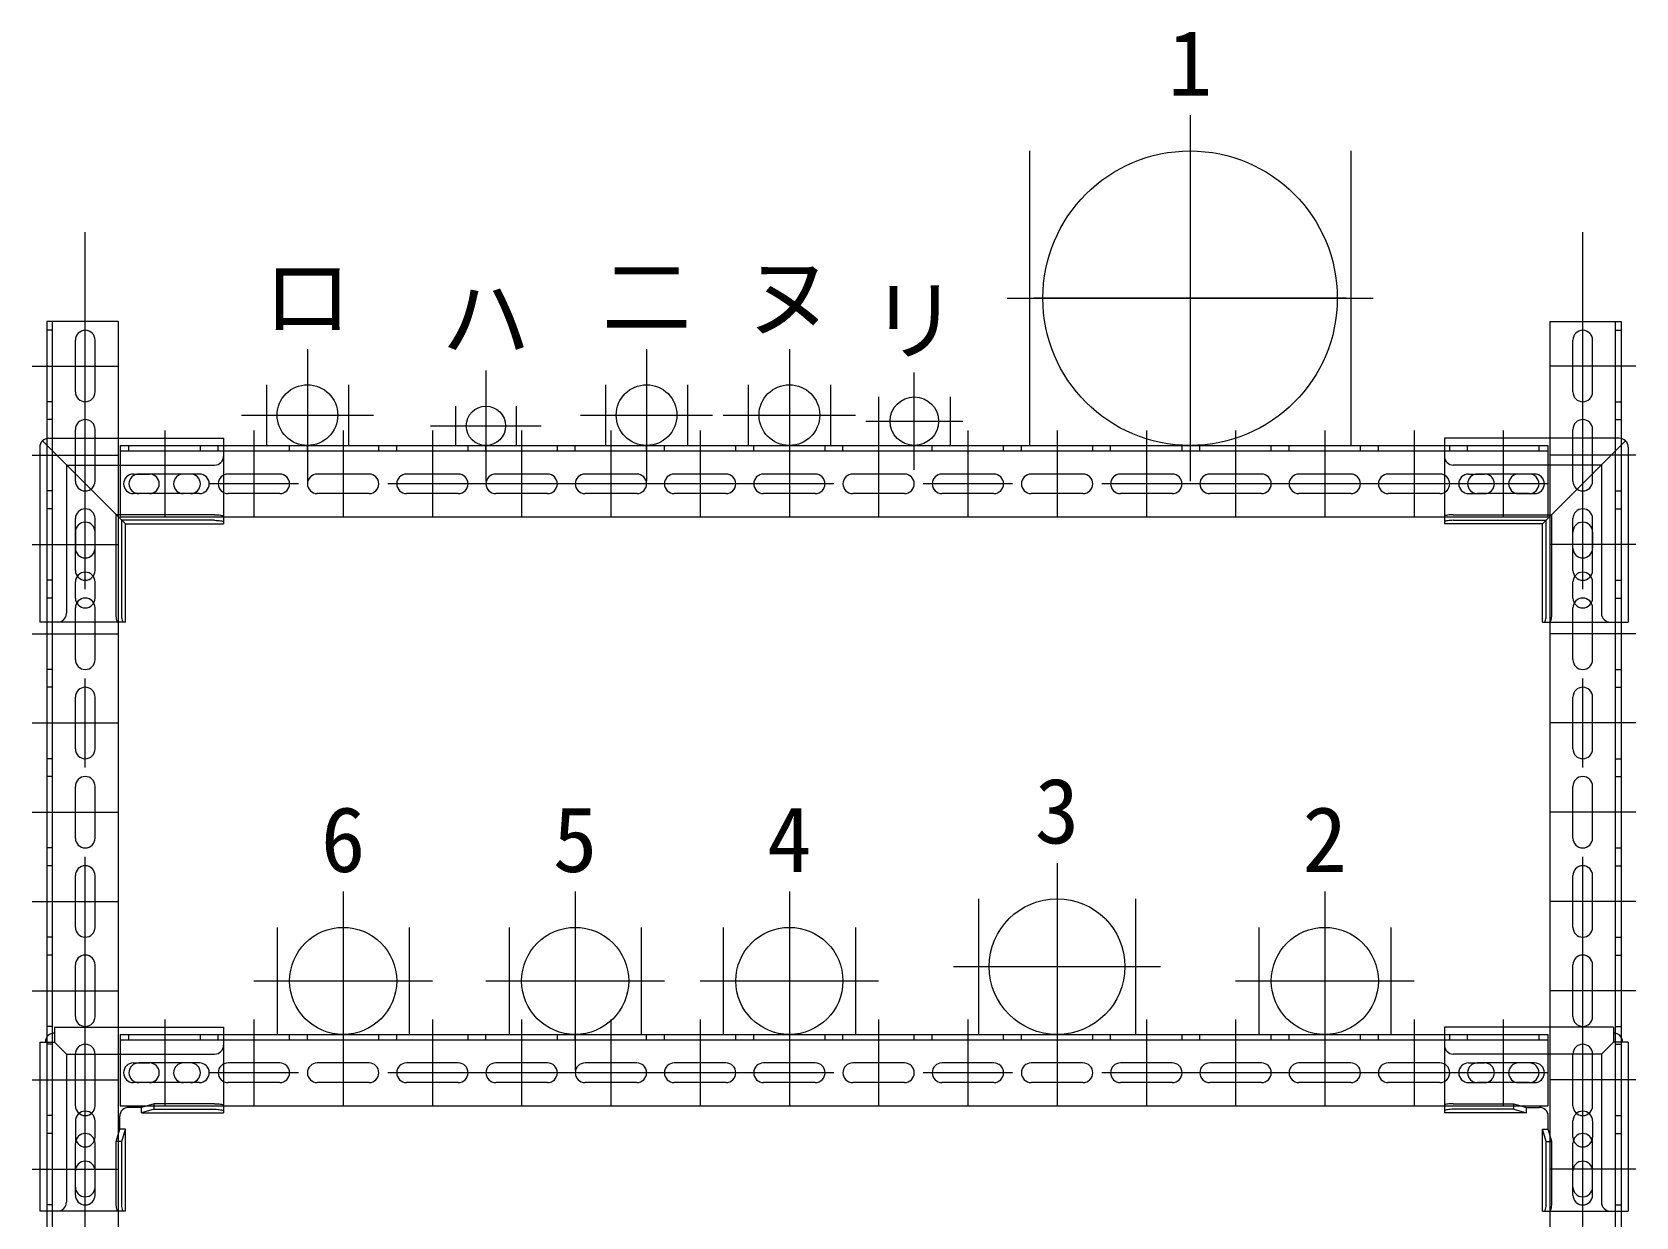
# Model space of a CAD drawing. Units: millimetres at full size, sheet at 1:50. Extents: x -29943 to 12787, y -4404 to 10657.
# Drawn here: x 10083 to 10982, y -2711 to -2047 of the extents above; entities that cross this region are included whole.
import ezdxf
from ezdxf.enums import TextEntityAlignment as Align

# ---------------------------------------------------------------- set-up
doc = ezdxf.new("R2010")
doc.units = ezdxf.units.MM
doc.header["$LTSCALE"] = 50
doc.linetypes.add('CHAIN1', pattern=[8, 5, -1, 1, -1])
for name, color, linetype, lineweight in [('0-0_マルチ横', 3, 'Continuous', 9), ('0-1_接続金具', 7, 'Continuous', 18), ('0-3_マルチ縦', 3, 'Continuous', 9), ('0-F_文字', 7, 'Continuous', 9), ('1-0_1\u3000脱臭配管', 4, 'Continuous', 9), ('1-1_2\u3000洗浄汚泥移送配管', 7, 'Continuous', 9), ('1-2_3\u3000洗浄水移送配管', 7, 'Continuous', 9), ('1-3_4\u3000工水配管', 7, 'Continuous', 9), ('1-4_5\u3000冷却水移送配管', 7, 'Continuous', 9), ('1-5_6\u3000冷却水返送配管', 7, 'Continuous', 9), ('2-1_18\u3000汚泥洗浄設備用', 4, 'Continuous', 9), ('2-2_19\u3000ベーパライザ―用', 4, 'Continuous', 9), ('2-3_20\u3000ガス漏れ警報装置用', 4, 'Continuous', 9), ('2-8_25\u3000VRヒーター', 4, 'Continuous', 9), ('2-9_26\u3000VR制御線', 4, 'Continuous', 9)]:
    doc.layers.add(name, color=color, linetype=linetype, lineweight=lineweight)
doc.styles.add('ＭＳ ゴシック', font='')
doc.styles.get('ＭＳ ゴシック').set_extended_font_data('MS Gothic')

msp = doc.modelspace()

# ---------------------------------------------------------------- linework, layer by layer
at = {"layer": '0-0_マルチ横', "color": 4, "linetype": 'CHAIN1'}
for p, q in [((10157.43, -2270.08), (10157.43, -2318.37)), ((10207.43, -2270.08), (10207.43, -2318.37)), ((10257.43, -2270.08), (10257.43, -2318.37)), ((10307.43, -2270.08), (10307.43, -2318.37)), ((10357.43, -2270.08), (10357.43, -2318.37)), ((10407.43, -2270.08), (10407.43, -2318.37)), ((10457.43, -2270.08), (10457.43, -2318.37)), ((10507.43, -2270.08), (10507.43, -2318.37)), ((10557.43, -2270.08), (10557.43, -2318.37)), ((10607.43, -2270.08), (10607.43, -2318.37)), ((10657.43, -2270.08), (10657.43, -2318.37)), ((10707.43, -2270.08), (10707.43, -2318.37)), ((10757.43, -2270.08), (10757.43, -2318.37)), ((10807.43, -2270.08), (10807.43, -2318.37)), ((10857.43, -2270.08), (10857.43, -2318.37)), ((10907.43, -2270.08), (10907.43, -2318.37)), ((10932.43, -2299.87), (10132.43, -2299.87)), ((10157.43, -2600.08), (10157.43, -2648.37)), ((10207.43, -2600.08), (10207.43, -2648.37)), ((10257.43, -2600.08), (10257.43, -2648.37)), ((10307.43, -2600.08), (10307.43, -2648.37)), ((10357.43, -2600.08), (10357.43, -2648.37)), ((10407.43, -2600.08), (10407.43, -2648.37)), ((10457.43, -2600.08), (10457.43, -2648.37)), ((10507.43, -2600.08), (10507.43, -2648.37)), ((10557.43, -2600.08), (10557.43, -2648.37)), ((10607.43, -2600.08), (10607.43, -2648.37)), ((10657.43, -2600.08), (10657.43, -2648.37)), ((10707.43, -2600.08), (10707.43, -2648.37)), ((10757.43, -2600.08), (10757.43, -2648.37)), ((10807.43, -2600.08), (10807.43, -2648.37)), ((10857.43, -2600.08), (10857.43, -2648.37)), ((10907.43, -2600.08), (10907.43, -2648.37)), ((10932.43, -2629.87), (10132.43, -2629.87))]:
    msp.add_line(p, q, dxfattribs=at)
at = {"layer": '0-0_マルチ横'}
for p, q in [((10132.43, -2278.37), (10132.43, -2318.37)), ((10132.43, -2278.37), (10932.43, -2278.37)), ((10932.43, -2281.57), (10132.43, -2281.57)), ((10137.43, -2281.57), (10137.43, -2278.37)), ((10177.43, -2281.57), (10177.43, -2278.37)), ((10187.43, -2281.57), (10187.43, -2278.37)), ((10227.43, -2281.57), (10227.43, -2278.37)), ((10237.43, -2281.57), (10237.43, -2278.37)), ((10277.43, -2281.57), (10277.43, -2278.37)), ((10287.43, -2281.57), (10287.43, -2278.37)), ((10327.43, -2281.57), (10327.43, -2278.37)), ((10337.43, -2281.57), (10337.43, -2278.37)), ((10377.43, -2281.57), (10377.43, -2278.37)), ((10387.43, -2281.57), (10387.43, -2278.37)), ((10427.43, -2281.57), (10427.43, -2278.37)), ((10437.43, -2281.57), (10437.43, -2278.37)), ((10477.43, -2281.57), (10477.43, -2278.37)), ((10487.43, -2281.57), (10487.43, -2278.37)), ((10527.43, -2281.57), (10527.43, -2278.37)), ((10537.43, -2281.57), (10537.43, -2278.37)), ((10577.43, -2281.57), (10577.43, -2278.37)), ((10587.43, -2281.57), (10587.43, -2278.37)), ((10627.43, -2281.57), (10627.43, -2278.37)), ((10637.43, -2281.57), (10637.43, -2278.37)), ((10677.43, -2281.57), (10677.43, -2278.37)), ((10687.43, -2281.57), (10687.43, -2278.37)), ((10727.43, -2281.57), (10727.43, -2278.37)), ((10737.43, -2281.57), (10737.43, -2278.37)), ((10777.43, -2281.57), (10777.43, -2278.37)), ((10787.43, -2281.57), (10787.43, -2278.37)), ((10827.43, -2281.57), (10827.43, -2278.37)), ((10837.43, -2281.57), (10837.43, -2278.37)), ((10877.43, -2281.57), (10877.43, -2278.37)), ((10887.43, -2281.57), (10887.43, -2278.37)), ((10927.43, -2281.57), (10927.43, -2278.37)), ((10932.43, -2278.37), (10932.43, -2318.37)), ((10171.93, -2294.37), (10142.93, -2294.37)), ((10221.93, -2294.37), (10192.93, -2294.37)), ((10271.93, -2294.37), (10242.93, -2294.37)), ((10321.93, -2294.37), (10292.93, -2294.37)), ((10371.93, -2294.37), (10342.93, -2294.37)), ((10421.93, -2294.37), (10392.93, -2294.37)), ((10471.93, -2294.37), (10442.93, -2294.37)), ((10521.93, -2294.37), (10492.93, -2294.37)), ((10571.93, -2294.37), (10542.93, -2294.37)), ((10621.93, -2294.37), (10592.93, -2294.37)), ((10671.93, -2294.37), (10642.93, -2294.37)), ((10721.93, -2294.37), (10692.93, -2294.37)), ((10771.93, -2294.37), (10742.93, -2294.37)), ((10821.93, -2294.37), (10792.93, -2294.37)), ((10871.93, -2294.37), (10842.93, -2294.37)), ((10921.93, -2294.37), (10892.93, -2294.37)), ((10171.93, -2305.37), (10142.93, -2305.37)), ((10221.93, -2305.37), (10192.93, -2305.37)), ((10271.93, -2305.37), (10242.93, -2305.37)), ((10321.93, -2305.37), (10292.93, -2305.37)), ((10371.93, -2305.37), (10342.93, -2305.37)), ((10421.93, -2305.37), (10392.93, -2305.37)), ((10471.93, -2305.37), (10442.93, -2305.37)), ((10521.93, -2305.37), (10492.93, -2305.37)), ((10571.93, -2305.37), (10542.93, -2305.37)), ((10621.93, -2305.37), (10592.93, -2305.37)), ((10671.93, -2305.37), (10642.93, -2305.37)), ((10721.93, -2305.37), (10692.93, -2305.37)), ((10771.93, -2305.37), (10742.93, -2305.37)), ((10821.93, -2305.37), (10792.93, -2305.37)), ((10871.93, -2305.37), (10842.93, -2305.37)), ((10921.93, -2305.37), (10892.93, -2305.37)), ((10132.43, -2318.37), (10932.43, -2318.37)), ((10132.43, -2608.37), (10132.43, -2648.37)), ((10132.43, -2608.37), (10932.43, -2608.37)), ((10932.43, -2611.57), (10132.43, -2611.57)), ((10137.43, -2611.57), (10137.43, -2608.37)), ((10177.43, -2611.57), (10177.43, -2608.37)), ((10187.43, -2611.57), (10187.43, -2608.37)), ((10227.43, -2611.57), (10227.43, -2608.37)), ((10237.43, -2611.57), (10237.43, -2608.37)), ((10277.43, -2611.57), (10277.43, -2608.37)), ((10287.43, -2611.57), (10287.43, -2608.37)), ((10327.43, -2611.57), (10327.43, -2608.37)), ((10337.43, -2611.57), (10337.43, -2608.37)), ((10377.43, -2611.57), (10377.43, -2608.37)), ((10387.43, -2611.57), (10387.43, -2608.37)), ((10427.43, -2611.57), (10427.43, -2608.37)), ((10437.43, -2611.57), (10437.43, -2608.37)), ((10477.43, -2611.57), (10477.43, -2608.37)), ((10487.43, -2611.57), (10487.43, -2608.37)), ((10527.43, -2611.57), (10527.43, -2608.37)), ((10537.43, -2611.57), (10537.43, -2608.37)), ((10577.43, -2611.57), (10577.43, -2608.37)), ((10587.43, -2611.57), (10587.43, -2608.37)), ((10627.43, -2611.57), (10627.43, -2608.37)), ((10637.43, -2611.57), (10637.43, -2608.37)), ((10677.43, -2611.57), (10677.43, -2608.37)), ((10687.43, -2611.57), (10687.43, -2608.37)), ((10727.43, -2611.57), (10727.43, -2608.37)), ((10737.43, -2611.57), (10737.43, -2608.37)), ((10777.43, -2611.57), (10777.43, -2608.37)), ((10787.43, -2611.57), (10787.43, -2608.37)), ((10827.43, -2611.57), (10827.43, -2608.37)), ((10837.43, -2611.57), (10837.43, -2608.37)), ((10877.43, -2611.57), (10877.43, -2608.37)), ((10887.43, -2611.57), (10887.43, -2608.37)), ((10927.43, -2611.57), (10927.43, -2608.37)), ((10932.43, -2608.37), (10932.43, -2648.37)), ((10171.93, -2624.37), (10142.93, -2624.37)), ((10221.93, -2624.37), (10192.93, -2624.37)), ((10271.93, -2624.37), (10242.93, -2624.37)), ((10321.93, -2624.37), (10292.93, -2624.37)), ((10371.93, -2624.37), (10342.93, -2624.37)), ((10421.93, -2624.37), (10392.93, -2624.37)), ((10471.93, -2624.37), (10442.93, -2624.37)), ((10521.93, -2624.37), (10492.93, -2624.37)), ((10571.93, -2624.37), (10542.93, -2624.37)), ((10621.93, -2624.37), (10592.93, -2624.37)), ((10671.93, -2624.37), (10642.93, -2624.37)), ((10721.93, -2624.37), (10692.93, -2624.37)), ((10771.93, -2624.37), (10742.93, -2624.37)), ((10821.93, -2624.37), (10792.93, -2624.37)), ((10871.93, -2624.37), (10842.93, -2624.37)), ((10921.93, -2624.37), (10892.93, -2624.37)), ((10171.93, -2635.37), (10142.93, -2635.37)), ((10221.93, -2635.37), (10192.93, -2635.37)), ((10271.93, -2635.37), (10242.93, -2635.37)), ((10321.93, -2635.37), (10292.93, -2635.37)), ((10371.93, -2635.37), (10342.93, -2635.37)), ((10421.93, -2635.37), (10392.93, -2635.37)), ((10471.93, -2635.37), (10442.93, -2635.37)), ((10521.93, -2635.37), (10492.93, -2635.37)), ((10571.93, -2635.37), (10542.93, -2635.37)), ((10621.93, -2635.37), (10592.93, -2635.37)), ((10671.93, -2635.37), (10642.93, -2635.37)), ((10721.93, -2635.37), (10692.93, -2635.37)), ((10771.93, -2635.37), (10742.93, -2635.37)), ((10821.93, -2635.37), (10792.93, -2635.37)), ((10871.93, -2635.37), (10842.93, -2635.37)), ((10921.93, -2635.37), (10892.93, -2635.37)), ((10132.43, -2648.37), (10932.43, -2648.37))]:
    msp.add_line(p, q, dxfattribs=at)
for centre, start, end in [((10142.93, -2299.87), 90, 270), ((10171.93, -2299.87), 270, 90), ((10192.93, -2299.87), 90, 270), ((10221.93, -2299.87), 270, 90), ((10242.93, -2299.87), 90, 270), ((10271.93, -2299.87), 270, 90), ((10292.93, -2299.87), 90, 270), ((10321.93, -2299.87), 270, 90), ((10342.93, -2299.87), 90, 270), ((10371.93, -2299.87), 270, 90), ((10392.93, -2299.87), 90, 270), ((10421.93, -2299.87), 270, 90), ((10442.93, -2299.87), 90, 270), ((10471.93, -2299.87), 270, 90), ((10492.93, -2299.87), 90, 270), ((10521.93, -2299.87), 270, 90), ((10542.93, -2299.87), 90, 270), ((10571.93, -2299.87), 270, 90), ((10592.93, -2299.87), 90, 270), ((10621.93, -2299.87), 270, 90), ((10642.93, -2299.87), 90, 270), ((10671.93, -2299.87), 270, 90), ((10692.93, -2299.87), 90, 270), ((10721.93, -2299.87), 270, 90), ((10742.93, -2299.87), 90, 270), ((10771.93, -2299.87), 270, 90), ((10792.93, -2299.87), 90, 270), ((10821.93, -2299.87), 270, 90), ((10842.93, -2299.87), 90, 270), ((10871.93, -2299.87), 270, 90), ((10892.93, -2299.87), 90, 270), ((10921.93, -2299.87), 270, 90), ((10142.93, -2629.87), 90, 270), ((10171.93, -2629.87), 270, 90), ((10192.93, -2629.87), 90, 270), ((10221.93, -2629.87), 270, 90), ((10242.93, -2629.87), 90, 270), ((10271.93, -2629.87), 270, 90), ((10292.93, -2629.87), 90, 270), ((10321.93, -2629.87), 270, 90), ((10342.93, -2629.87), 90, 270), ((10371.93, -2629.87), 270, 90), ((10392.93, -2629.87), 90, 270), ((10421.93, -2629.87), 270, 90), ((10442.93, -2629.87), 90, 270), ((10471.93, -2629.87), 270, 90), ((10492.93, -2629.87), 90, 270), ((10521.93, -2629.87), 270, 90), ((10542.93, -2629.87), 90, 270), ((10571.93, -2629.87), 270, 90), ((10592.93, -2629.87), 90, 270), ((10621.93, -2629.87), 270, 90), ((10642.93, -2629.87), 90, 270), ((10671.93, -2629.87), 270, 90), ((10692.93, -2629.87), 90, 270), ((10721.93, -2629.87), 270, 90), ((10742.93, -2629.87), 90, 270), ((10771.93, -2629.87), 270, 90), ((10792.93, -2629.87), 90, 270), ((10821.93, -2629.87), 270, 90), ((10842.93, -2629.87), 90, 270), ((10871.93, -2629.87), 270, 90), ((10892.93, -2629.87), 90, 270), ((10921.93, -2629.87), 270, 90)]:
    msp.add_arc(centre, 5.5, start, end, dxfattribs=at)
at = {"layer": '0-1_接続金具'}
for p, q in [((10087.43, -2279.37), (10087.43, -2377.37)), ((10088.9, -2275.84), (10135.43, -2322.37)), ((10092.43, -2274.37), (10190.43, -2274.37)), ((10190.43, -2274.37), (10190.43, -2322.37)), ((10874.43, -2274.37), (10874.43, -2322.37)), ((10972.43, -2274.37), (10874.43, -2274.37)), ((10975.97, -2275.84), (10929.43, -2322.37)), ((10977.43, -2279.37), (10977.43, -2377.37)), ((10102.43, -2289.37), (10102.43, -2372.37)), ((10102.43, -2289.37), (10185.43, -2289.37)), ((10962.43, -2289.37), (10879.43, -2289.37)), ((10962.43, -2289.37), (10962.43, -2372.37)), ((10139.93, -2294.37), (10148.93, -2294.37)), ((10176.93, -2294.37), (10167.93, -2294.37)), ((10887.93, -2294.37), (10896.93, -2294.37)), ((10924.93, -2294.37), (10915.93, -2294.37)), ((10148.93, -2305.37), (10139.93, -2305.37)), ((10176.93, -2305.37), (10167.93, -2305.37)), ((10887.93, -2305.37), (10896.93, -2305.37)), ((10915.93, -2305.37), (10924.93, -2305.37)), ((10130.22, -2372.37), (10130.22, -2317.17)), ((10185.43, -2317.17), (10130.22, -2317.17)), ((10879.43, -2317.17), (10934.64, -2317.17)), ((10934.64, -2372.37), (10934.64, -2317.17)), ((10107.43, -2326.87), (10107.43, -2335.87)), ((10118.43, -2335.87), (10118.43, -2326.87)), ((10133.37, -2372.37), (10133.37, -2320.32)), ((10185.43, -2320.32), (10133.37, -2320.32)), ((10879.43, -2320.32), (10931.49, -2320.32)), ((10931.49, -2372.37), (10931.49, -2320.32)), ((10946.43, -2335.87), (10946.43, -2326.87)), ((10957.43, -2326.87), (10957.43, -2335.87)), ((10107.43, -2363.87), (10107.43, -2354.87)), ((10118.43, -2363.87), (10118.43, -2354.87)), ((10946.43, -2363.87), (10946.43, -2354.87)), ((10957.43, -2363.87), (10957.43, -2354.87)), ((10135.43, -2377.37), (10087.43, -2377.37)), ((10929.43, -2377.37), (10977.43, -2377.37)), ((10095.68, -2604.37), (10190.43, -2604.37)), ((10095.68, -2604.37), (10095.68, -2612.62)), ((10190.43, -2604.37), (10190.43, -2652.37)), ((10969.18, -2604.37), (10874.43, -2604.37)), ((10874.43, -2604.37), (10874.43, -2652.37)), ((10969.18, -2604.37), (10969.18, -2612.62)), ((10087.43, -2612.62), (10087.43, -2707.37)), ((10087.43, -2612.62), (10095.68, -2612.62)), ((10095.68, -2612.62), (10102.43, -2619.37)), ((10969.18, -2612.62), (10962.43, -2619.37)), ((10977.43, -2612.62), (10969.18, -2612.62)), ((10977.43, -2612.62), (10977.43, -2707.37)), ((10102.43, -2619.37), (10102.43, -2702.37)), ((10102.43, -2619.37), (10185.43, -2619.37)), ((10962.43, -2619.37), (10879.43, -2619.37)), ((10962.43, -2619.37), (10962.43, -2702.37)), ((10139.93, -2624.37), (10148.93, -2624.37)), ((10176.93, -2624.37), (10167.93, -2624.37)), ((10887.93, -2624.37), (10896.93, -2624.37)), ((10924.93, -2624.37), (10915.93, -2624.37)), ((10148.93, -2635.37), (10139.93, -2635.37)), ((10176.93, -2635.37), (10167.93, -2635.37)), ((10887.93, -2635.37), (10896.93, -2635.37)), ((10915.93, -2635.37), (10924.93, -2635.37)), ((10144.43, -2649.22), (10137.28, -2649.22)), ((10151.5, -2647.17), (10144.43, -2649.22)), ((10144.43, -2652.37), (10144.43, -2649.22)), ((10151.5, -2650.32), (10144.43, -2652.37)), ((10151.5, -2650.32), (10151.5, -2647.17)), ((10185.43, -2647.17), (10151.5, -2647.17)), ((10151.5, -2650.32), (10185.43, -2650.32)), ((10879.43, -2647.17), (10913.36, -2647.17)), ((10913.36, -2650.32), (10879.43, -2650.32)), ((10913.36, -2647.17), (10920.43, -2649.22)), ((10913.36, -2650.32), (10913.36, -2647.17)), ((10913.36, -2650.32), (10920.43, -2652.37)), ((10920.43, -2649.22), (10927.58, -2649.22)), ((10920.43, -2652.37), (10920.43, -2649.22)), ((10107.43, -2656.87), (10107.43, -2665.87)), ((10118.43, -2665.87), (10118.43, -2656.87)), ((10132.28, -2661.37), (10132.28, -2654.22)), ((10144.43, -2652.37), (10190.43, -2652.37)), ((10920.43, -2652.37), (10874.43, -2652.37)), ((10932.58, -2661.37), (10932.58, -2654.22)), ((10946.43, -2665.87), (10946.43, -2656.87)), ((10957.43, -2656.87), (10957.43, -2665.87)), ((10130.22, -2668.45), (10132.28, -2661.37)), ((10133.37, -2668.45), (10130.22, -2668.45)), ((10130.22, -2702.37), (10130.22, -2668.45)), ((10135.43, -2661.37), (10132.28, -2661.37)), ((10133.37, -2668.45), (10135.43, -2661.37)), ((10133.37, -2702.37), (10133.37, -2668.45)), ((10135.43, -2707.37), (10135.43, -2661.37)), ((10931.49, -2668.45), (10929.43, -2661.37)), ((10929.43, -2707.37), (10929.43, -2661.37)), ((10929.43, -2661.37), (10932.58, -2661.37)), ((10931.49, -2668.45), (10934.64, -2668.45)), ((10931.49, -2702.37), (10931.49, -2668.45)), ((10934.64, -2668.45), (10932.58, -2661.37)), ((10934.64, -2702.37), (10934.64, -2668.45)), ((10107.43, -2693.87), (10107.43, -2684.87)), ((10118.43, -2693.87), (10118.43, -2684.87)), ((10946.43, -2693.87), (10946.43, -2684.87)), ((10957.43, -2693.87), (10957.43, -2684.87)), ((10135.43, -2707.37), (10087.43, -2707.37)), ((10929.43, -2707.37), (10977.43, -2707.37))]:
    msp.add_line(p, q, dxfattribs=at)
for points in [[(10185.43, -2317.17), (10186.3, -2317.18), (10187.14, -2317.23), (10187.93, -2317.3), (10188.64, -2317.41), (10189.26, -2317.53), (10189.76, -2317.68), (10190.13, -2317.84), (10190.35, -2318.02), (10190.43, -2318.19)], [(10879.43, -2317.17), (10878.56, -2317.18), (10877.72, -2317.23), (10876.93, -2317.3), (10876.22, -2317.41), (10875.6, -2317.53), (10875.1, -2317.68), (10874.73, -2317.84), (10874.51, -2318.02), (10874.43, -2318.19)], [(10135.43, -2377.37), (10135.43, -2322.37), (10190.43, -2322.37)], [(10185.43, -2320.32), (10186.3, -2320.33), (10187.14, -2320.38), (10187.93, -2320.46), (10188.64, -2320.56), (10189.26, -2320.69), (10189.76, -2320.83), (10190.13, -2320.99), (10190.35, -2321.17), (10190.43, -2321.35)], [(10879.43, -2320.32), (10878.56, -2320.33), (10877.72, -2320.38), (10876.93, -2320.46), (10876.22, -2320.56), (10875.6, -2320.69), (10875.1, -2320.83), (10874.73, -2320.99), (10874.51, -2321.17), (10874.43, -2321.35)], [(10929.43, -2377.37), (10929.43, -2322.37), (10874.43, -2322.37)], [(10131.25, -2377.37), (10131.07, -2377.3), (10130.9, -2377.07), (10130.74, -2376.7), (10130.59, -2376.2), (10130.46, -2375.59), (10130.36, -2374.87), (10130.28, -2374.08), (10130.24, -2373.24), (10130.22, -2372.37)], [(10134.4, -2377.37), (10134.22, -2377.3), (10134.05, -2377.07), (10133.89, -2376.7), (10133.74, -2376.2), (10133.61, -2375.59), (10133.51, -2374.87), (10133.44, -2374.08), (10133.39, -2373.24), (10133.37, -2372.37)], [(10930.46, -2377.37), (10930.64, -2377.3), (10930.81, -2377.07), (10930.97, -2376.7), (10931.12, -2376.2), (10931.25, -2375.59), (10931.35, -2374.87), (10931.43, -2374.08), (10931.47, -2373.24), (10931.49, -2372.37)], [(10933.61, -2377.37), (10933.79, -2377.3), (10933.96, -2377.07), (10934.13, -2376.7), (10934.27, -2376.2), (10934.4, -2375.59), (10934.5, -2374.87), (10934.58, -2374.08), (10934.62, -2373.24), (10934.64, -2372.37)], [(10185.43, -2647.17), (10186.3, -2647.18), (10187.14, -2647.23), (10187.93, -2647.3), (10188.64, -2647.41), (10189.26, -2647.53), (10189.76, -2647.68), (10190.13, -2647.84), (10190.35, -2648.02), (10190.43, -2648.19)], [(10185.43, -2650.32), (10186.3, -2650.33), (10187.14, -2650.38), (10187.93, -2650.46), (10188.64, -2650.56), (10189.26, -2650.69), (10189.76, -2650.83), (10190.13, -2650.99), (10190.35, -2651.17), (10190.43, -2651.35)], [(10879.43, -2647.17), (10878.56, -2647.18), (10877.72, -2647.23), (10876.93, -2647.3), (10876.22, -2647.41), (10875.6, -2647.53), (10875.1, -2647.68), (10874.73, -2647.84), (10874.51, -2648.02), (10874.43, -2648.19)], [(10879.43, -2650.32), (10878.56, -2650.33), (10877.72, -2650.38), (10876.93, -2650.46), (10876.22, -2650.56), (10875.6, -2650.69), (10875.1, -2650.83), (10874.73, -2650.99), (10874.51, -2651.17), (10874.43, -2651.35)], [(10131.25, -2707.37), (10131.07, -2707.3), (10130.9, -2707.07), (10130.74, -2706.7), (10130.59, -2706.2), (10130.46, -2705.59), (10130.36, -2704.87), (10130.28, -2704.08), (10130.24, -2703.24), (10130.22, -2702.37)], [(10134.4, -2707.37), (10134.22, -2707.3), (10134.05, -2707.07), (10133.89, -2706.7), (10133.74, -2706.2), (10133.61, -2705.59), (10133.51, -2704.87), (10133.44, -2704.08), (10133.39, -2703.24), (10133.37, -2702.37)], [(10930.46, -2707.37), (10930.64, -2707.3), (10930.81, -2707.07), (10930.97, -2706.7), (10931.12, -2706.2), (10931.25, -2705.59), (10931.35, -2704.87), (10931.43, -2704.08), (10931.47, -2703.24), (10931.49, -2702.37)], [(10933.61, -2707.37), (10933.79, -2707.3), (10933.96, -2707.07), (10934.13, -2706.7), (10934.27, -2706.2), (10934.4, -2705.59), (10934.5, -2704.87), (10934.58, -2704.08), (10934.62, -2703.24), (10934.64, -2702.37)]]:
    msp.add_lwpolyline(points, dxfattribs=at)
for centre, radius, start, end in [((10092.43, -2279.37), 5, 90, 180), ((10972.43, -2279.37), 5, 0, 90), ((10185.43, -2284.37), 5, 270, 0), ((10879.43, -2284.37), 5, 180, 270), ((10139.93, -2299.87), 5.5, 90, 270), ((10148.93, -2299.87), 5.5, 270, 90), ((10167.93, -2299.87), 5.5, 90, 270), ((10176.93, -2299.87), 5.5, 270, 90), ((10887.93, -2299.87), 5.5, 90, 270), ((10896.93, -2299.87), 5.5, 270, 90), ((10915.93, -2299.87), 5.5, 90, 270), ((10924.93, -2299.87), 5.5, 270, 90), ((10112.93, -2326.87), 5.5, 0, 180), ((10951.93, -2326.87), 5.5, 0, 180), ((10112.93, -2335.87), 5.5, 180, 0), ((10951.93, -2335.87), 5.5, 180, 0), ((10112.93, -2354.87), 5.5, 0, 180), ((10951.93, -2354.87), 5.5, 0, 180), ((10112.93, -2363.87), 5.5, 180, 0), ((10951.93, -2363.87), 5.5, 180, 0), ((10097.43, -2372.37), 5, 270, 0), ((10967.43, -2372.37), 5, 180, 270), ((10095.68, -2612.62), 5.05, 90, 180), ((10185.43, -2614.37), 5, 270, 0), ((10879.43, -2614.37), 5, 180, 270), ((10969.18, -2612.62), 5.05, 0, 90), ((10139.93, -2629.87), 5.5, 90, 270), ((10148.93, -2629.87), 5.5, 270, 90), ((10167.93, -2629.87), 5.5, 90, 270), ((10176.93, -2629.87), 5.5, 270, 90), ((10887.93, -2629.87), 5.5, 90, 270), ((10896.93, -2629.87), 5.5, 270, 90), ((10915.93, -2629.87), 5.5, 90, 270), ((10924.93, -2629.87), 5.5, 270, 90), ((10137.28, -2654.22), 5, 90, 180), ((10927.58, -2654.22), 5, 0, 90), ((10112.93, -2656.87), 5.5, 0, 180), ((10951.93, -2656.87), 5.5, 0, 180), ((10112.93, -2665.87), 5.5, 180, 0), ((10951.93, -2665.87), 5.5, 180, 0), ((10112.93, -2684.87), 5.5, 0, 180), ((10951.93, -2684.87), 5.5, 0, 180), ((10112.93, -2693.87), 5.5, 180, 0), ((10951.93, -2693.87), 5.5, 180, 0), ((10097.43, -2702.37), 5, 270, 0), ((10967.43, -2702.37), 5, 180, 270)]:
    msp.add_arc(centre, radius, start, end, dxfattribs=at)
at = {"layer": '0-3_マルチ縦', "color": 4, "linetype": 'CHAIN1'}
for p, q in [((10112.93, -3158.87), (10112.93, -2158.87)), ((10951.93, -3158.87), (10951.93, -2158.87)), ((10083.14, -2233.87), (10131.43, -2233.87)), ((10981.73, -2233.87), (10933.43, -2233.87)), ((10083.14, -2283.87), (10131.43, -2283.87)), ((10981.73, -2283.87), (10933.43, -2283.87)), ((10083.14, -2333.87), (10131.43, -2333.87)), ((10981.73, -2333.87), (10933.43, -2333.87)), ((10083.14, -2383.87), (10131.43, -2383.87)), ((10981.73, -2383.87), (10933.43, -2383.87)), ((10083.14, -2433.87), (10131.43, -2433.87)), ((10981.73, -2433.87), (10933.43, -2433.87)), ((10083.14, -2483.87), (10131.43, -2483.87)), ((10981.73, -2483.87), (10933.43, -2483.87)), ((10083.14, -2533.87), (10131.43, -2533.87)), ((10981.73, -2533.87), (10933.43, -2533.87)), ((10083.14, -2583.87), (10131.43, -2583.87)), ((10981.73, -2583.87), (10933.43, -2583.87)), ((10083.14, -2633.87), (10131.43, -2633.87)), ((10981.73, -2633.87), (10933.43, -2633.87)), ((10083.14, -2683.87), (10131.43, -2683.87)), ((10981.73, -2683.87), (10933.43, -2683.87))]:
    msp.add_line(p, q, dxfattribs=at)
at = {"layer": '0-3_マルチ縦'}
for p, q in [((10131.43, -2208.87), (10091.43, -2208.87)), ((10091.43, -2208.87), (10091.43, -3158.87)), ((10094.63, -3158.87), (10094.63, -2208.87)), ((10131.43, -2208.87), (10131.43, -3158.87)), ((10933.43, -2208.87), (10973.43, -2208.87)), ((10933.43, -2208.87), (10933.43, -3158.87)), ((10970.23, -3158.87), (10970.23, -2208.87)), ((10973.43, -2208.87), (10973.43, -3158.87)), ((10094.63, -2213.87), (10091.43, -2213.87)), ((10107.43, -2248.37), (10107.43, -2219.37)), ((10118.43, -2248.37), (10118.43, -2219.37)), ((10946.43, -2248.37), (10946.43, -2219.37)), ((10957.43, -2248.37), (10957.43, -2219.37)), ((10970.23, -2213.87), (10973.43, -2213.87)), ((10094.63, -2253.87), (10091.43, -2253.87)), ((10970.23, -2253.87), (10973.43, -2253.87)), ((10094.63, -2263.87), (10091.43, -2263.87)), ((10970.23, -2263.87), (10973.43, -2263.87)), ((10107.43, -2298.37), (10107.43, -2269.37)), ((10118.43, -2298.37), (10118.43, -2269.37)), ((10946.43, -2298.37), (10946.43, -2269.37)), ((10957.43, -2298.37), (10957.43, -2269.37)), ((10094.63, -2303.87), (10091.43, -2303.87)), ((10970.23, -2303.87), (10973.43, -2303.87)), ((10094.63, -2313.87), (10091.43, -2313.87)), ((10970.23, -2313.87), (10973.43, -2313.87)), ((10107.43, -2348.37), (10107.43, -2319.37)), ((10118.43, -2348.37), (10118.43, -2319.37)), ((10946.43, -2348.37), (10946.43, -2319.37)), ((10957.43, -2348.37), (10957.43, -2319.37)), ((10094.63, -2353.87), (10091.43, -2353.87)), ((10970.23, -2353.87), (10973.43, -2353.87)), ((10094.63, -2363.87), (10091.43, -2363.87)), ((10107.43, -2398.37), (10107.43, -2369.37)), ((10118.43, -2398.37), (10118.43, -2369.37)), ((10946.43, -2398.37), (10946.43, -2369.37)), ((10957.43, -2398.37), (10957.43, -2369.37)), ((10970.23, -2363.87), (10973.43, -2363.87)), ((10094.63, -2403.87), (10091.43, -2403.87)), ((10970.23, -2403.87), (10973.43, -2403.87)), ((10094.63, -2413.87), (10091.43, -2413.87)), ((10970.23, -2413.87), (10973.43, -2413.87)), ((10107.43, -2448.37), (10107.43, -2419.37)), ((10118.43, -2448.37), (10118.43, -2419.37)), ((10946.43, -2448.37), (10946.43, -2419.37)), ((10957.43, -2448.37), (10957.43, -2419.37)), ((10094.63, -2453.87), (10091.43, -2453.87)), ((10970.23, -2453.87), (10973.43, -2453.87)), ((10094.63, -2463.87), (10091.43, -2463.87)), ((10107.43, -2498.37), (10107.43, -2469.37)), ((10118.43, -2498.37), (10118.43, -2469.37)), ((10946.43, -2498.37), (10946.43, -2469.37)), ((10957.43, -2498.37), (10957.43, -2469.37)), ((10970.23, -2463.87), (10973.43, -2463.87)), ((10094.63, -2503.87), (10091.43, -2503.87)), ((10970.23, -2503.87), (10973.43, -2503.87)), ((10094.63, -2513.87), (10091.43, -2513.87)), ((10970.23, -2513.87), (10973.43, -2513.87)), ((10107.43, -2548.37), (10107.43, -2519.37)), ((10118.43, -2548.37), (10118.43, -2519.37)), ((10946.43, -2548.37), (10946.43, -2519.37)), ((10957.43, -2548.37), (10957.43, -2519.37)), ((10094.63, -2553.87), (10091.43, -2553.87)), ((10970.23, -2553.87), (10973.43, -2553.87)), ((10094.63, -2563.87), (10091.43, -2563.87)), ((10107.43, -2598.37), (10107.43, -2569.37)), ((10118.43, -2598.37), (10118.43, -2569.37)), ((10946.43, -2598.37), (10946.43, -2569.37)), ((10957.43, -2598.37), (10957.43, -2569.37)), ((10970.23, -2563.87), (10973.43, -2563.87)), ((10094.63, -2603.87), (10091.43, -2603.87)), ((10970.23, -2603.87), (10973.43, -2603.87)), ((10094.63, -2613.87), (10091.43, -2613.87)), ((10970.23, -2613.87), (10973.43, -2613.87)), ((10107.43, -2648.37), (10107.43, -2619.37)), ((10118.43, -2648.37), (10118.43, -2619.37)), ((10946.43, -2648.37), (10946.43, -2619.37)), ((10957.43, -2648.37), (10957.43, -2619.37)), ((10094.63, -2653.87), (10091.43, -2653.87)), ((10970.23, -2653.87), (10973.43, -2653.87)), ((10094.63, -2663.87), (10091.43, -2663.87)), ((10970.23, -2663.87), (10973.43, -2663.87)), ((10107.43, -2698.37), (10107.43, -2669.37)), ((10118.43, -2698.37), (10118.43, -2669.37)), ((10946.43, -2698.37), (10946.43, -2669.37)), ((10957.43, -2698.37), (10957.43, -2669.37)), ((10094.63, -2703.87), (10091.43, -2703.87)), ((10970.23, -2703.87), (10973.43, -2703.87))]:
    msp.add_line(p, q, dxfattribs=at)
for centre, start, end in [((10112.93, -2219.37), 0, 180), ((10951.93, -2219.37), 0, 180), ((10112.93, -2248.37), 180, 0), ((10951.93, -2248.37), 180, 0), ((10112.93, -2269.37), 0, 180), ((10951.93, -2269.37), 0, 180), ((10112.93, -2298.37), 180, 0), ((10951.93, -2298.37), 180, 0), ((10112.93, -2319.37), 0, 180), ((10951.93, -2319.37), 0, 180), ((10112.93, -2348.37), 180, 0), ((10951.93, -2348.37), 180, 0), ((10112.93, -2369.37), 0, 180), ((10951.93, -2369.37), 0, 180), ((10112.93, -2398.37), 180, 0), ((10951.93, -2398.37), 180, 0), ((10112.93, -2419.37), 0, 180), ((10951.93, -2419.37), 0, 180), ((10112.93, -2448.37), 180, 0), ((10951.93, -2448.37), 180, 0), ((10112.93, -2469.37), 0, 180), ((10951.93, -2469.37), 0, 180), ((10112.93, -2498.37), 180, 0), ((10951.93, -2498.37), 180, 0), ((10112.93, -2519.37), 0, 180), ((10951.93, -2519.37), 0, 180), ((10112.93, -2548.37), 180, 0), ((10951.93, -2548.37), 180, 0), ((10112.93, -2569.37), 0, 180), ((10951.93, -2569.37), 0, 180), ((10112.93, -2598.37), 180, 0), ((10951.93, -2598.37), 180, 0), ((10112.93, -2619.37), 0, 180), ((10951.93, -2619.37), 0, 180), ((10112.93, -2648.37), 180, 0), ((10951.93, -2648.37), 180, 0), ((10112.93, -2669.37), 0, 180), ((10951.93, -2669.37), 0, 180), ((10112.93, -2698.37), 180, 0), ((10951.93, -2698.37), 180, 0)]:
    msp.add_arc(centre, 5.5, start, end, dxfattribs=at)
at = {"layer": '1-0_1\u3000脱臭配管', "linetype": 'CHAIN1'}
for p, q in [((10731.93, -2093.37), (10731.93, -2298.37)), ((10629.43, -2195.87), (10834.43, -2195.87)), ((10819.43, -2195.87), (10644.43, -2195.87)), ((10819.43, -2195.87), (10644.43, -2195.87))]:
    msp.add_line(p, q, dxfattribs=at)
at = {"layer": '1-0_1\u3000脱臭配管', "color": 7}
for p, q in [((10641.93, -2113.37), (10641.93, -2278.37)), ((10821.93, -2113.37), (10821.93, -2278.37))]:
    msp.add_line(p, q, dxfattribs=at)
at = {"layer": '1-0_1\u3000脱臭配管', "color": 3}
msp.add_circle((10731.93, -2195.87), 82.5, dxfattribs=at)
msp.add_circle((10731.93, -2195.87), 82.5, dxfattribs=at)
at = {"layer": '1-1_2\u3000洗浄汚泥移送配管', "color": 4, "linetype": 'CHAIN1'}
for p, q in [((10807.43, -2528.37), (10807.43, -2628.37)), ((10757.43, -2578.37), (10857.43, -2578.37))]:
    msp.add_line(p, q, dxfattribs=at)
at = {"layer": '1-1_2\u3000洗浄汚泥移送配管'}
for p, q in [((10770.43, -2548.37), (10770.43, -2608.37)), ((10844.43, -2548.37), (10844.43, -2608.37))]:
    msp.add_line(p, q, dxfattribs=at)
at = {"layer": '1-1_2\u3000洗浄汚泥移送配管', "color": 3}
msp.add_circle((10807.43, -2578.37), 30, dxfattribs=at)
at = {"layer": '1-2_3\u3000洗浄水移送配管', "color": 4, "linetype": 'CHAIN1'}
for p, q in [((10657.43, -2512.37), (10657.43, -2628.37)), ((10599.43, -2570.37), (10715.43, -2570.37))]:
    msp.add_line(p, q, dxfattribs=at)
at = {"layer": '1-2_3\u3000洗浄水移送配管'}
for p, q in [((10613.43, -2532.37), (10613.43, -2608.37)), ((10701.43, -2532.37), (10701.43, -2608.37))]:
    msp.add_line(p, q, dxfattribs=at)
at = {"layer": '1-2_3\u3000洗浄水移送配管', "color": 3}
msp.add_circle((10657.43, -2570.37), 38, dxfattribs=at)
at = {"layer": '1-3_4\u3000工水配管', "color": 4, "linetype": 'CHAIN1'}
for p, q in [((10507.43, -2528.37), (10507.43, -2628.37)), ((10457.43, -2578.37), (10557.43, -2578.37))]:
    msp.add_line(p, q, dxfattribs=at)
at = {"layer": '1-3_4\u3000工水配管'}
for p, q in [((10470.43, -2548.37), (10470.43, -2608.37)), ((10544.43, -2548.37), (10544.43, -2608.37))]:
    msp.add_line(p, q, dxfattribs=at)
at = {"layer": '1-3_4\u3000工水配管', "color": 3}
msp.add_circle((10507.43, -2578.37), 30, dxfattribs=at)
at = {"layer": '1-4_5\u3000冷却水移送配管', "color": 4, "linetype": 'CHAIN1'}
for p, q in [((10387.43, -2528.37), (10387.43, -2628.37)), ((10337.43, -2578.37), (10437.43, -2578.37))]:
    msp.add_line(p, q, dxfattribs=at)
at = {"layer": '1-4_5\u3000冷却水移送配管'}
for p, q in [((10350.43, -2548.37), (10350.43, -2608.37)), ((10424.43, -2548.37), (10424.43, -2608.37))]:
    msp.add_line(p, q, dxfattribs=at)
at = {"layer": '1-4_5\u3000冷却水移送配管', "color": 3}
msp.add_circle((10387.43, -2578.37), 30, dxfattribs=at)
at = {"layer": '1-5_6\u3000冷却水返送配管', "color": 4, "linetype": 'CHAIN1'}
for p, q in [((10257.43, -2528.37), (10257.43, -2628.37)), ((10207.43, -2578.37), (10307.43, -2578.37))]:
    msp.add_line(p, q, dxfattribs=at)
at = {"layer": '1-5_6\u3000冷却水返送配管'}
for p, q in [((10220.43, -2548.37), (10220.43, -2608.37)), ((10294.43, -2548.37), (10294.43, -2608.37))]:
    msp.add_line(p, q, dxfattribs=at)
at = {"layer": '1-5_6\u3000冷却水返送配管', "color": 3}
msp.add_circle((10257.43, -2578.37), 30, dxfattribs=at)
at = {"layer": '2-1_18\u3000汚泥洗浄設備用', "linetype": 'CHAIN1'}
for p, q in [((10237.43, -2224.37), (10237.43, -2298.37)), ((10200.43, -2261.37), (10274.43, -2261.37))]:
    msp.add_line(p, q, dxfattribs=at)
at = {"layer": '2-1_18\u3000汚泥洗浄設備用', "color": 7}
for p, q in [((10214.43, -2244.37), (10214.43, -2278.37)), ((10260.43, -2244.37), (10260.43, -2278.37))]:
    msp.add_line(p, q, dxfattribs=at)
at = {"layer": '2-1_18\u3000汚泥洗浄設備用', "color": 3}
msp.add_circle((10237.43, -2261.37), 17, dxfattribs=at)
at = {"layer": '2-2_19\u3000ベーパライザ―用', "linetype": 'CHAIN1'}
for p, q in [((10337.43, -2236.37), (10337.43, -2298.37)), ((10306.43, -2267.37), (10368.43, -2267.37))]:
    msp.add_line(p, q, dxfattribs=at)
at = {"layer": '2-2_19\u3000ベーパライザ―用', "color": 7}
for p, q in [((10320.43, -2256.37), (10320.43, -2278.37)), ((10354.43, -2256.37), (10354.43, -2278.37))]:
    msp.add_line(p, q, dxfattribs=at)
at = {"layer": '2-2_19\u3000ベーパライザ―用', "color": 3}
msp.add_circle((10337.43, -2267.37), 11, dxfattribs=at)
at = {"layer": '2-3_20\u3000ガス漏れ警報装置用', "linetype": 'CHAIN1'}
for p, q in [((10427.43, -2224.37), (10427.43, -2298.37)), ((10390.43, -2261.37), (10464.43, -2261.37))]:
    msp.add_line(p, q, dxfattribs=at)
at = {"layer": '2-3_20\u3000ガス漏れ警報装置用', "color": 7}
for p, q in [((10404.43, -2244.37), (10404.43, -2278.37)), ((10450.43, -2244.37), (10450.43, -2278.37))]:
    msp.add_line(p, q, dxfattribs=at)
at = {"layer": '2-3_20\u3000ガス漏れ警報装置用', "color": 3}
msp.add_circle((10427.43, -2261.37), 17, dxfattribs=at)
at = {"layer": '2-8_25\u3000VRヒーター', "linetype": 'CHAIN1'}
for p, q in [((10577.43, -2291.97), (10577.43, -2237.57)), ((10550.23, -2264.77), (10604.63, -2264.77))]:
    msp.add_line(p, q, dxfattribs=at)
at = {"layer": '2-8_25\u3000VRヒーター', "color": 7}
for p, q in [((10557.43, -2251.17), (10557.43, -2278.37)), ((10597.43, -2251.17), (10597.43, -2278.37))]:
    msp.add_line(p, q, dxfattribs=at)
at = {"layer": '2-8_25\u3000VRヒーター', "color": 3}
msp.add_circle((10577.43, -2264.77), 13.6, dxfattribs=at)
at = {"layer": '2-9_26\u3000VR制御線', "linetype": 'CHAIN1'}
for p, q in [((10507.43, -2224.37), (10507.43, -2298.37)), ((10470.43, -2261.37), (10544.43, -2261.37))]:
    msp.add_line(p, q, dxfattribs=at)
at = {"layer": '2-9_26\u3000VR制御線', "color": 7}
for p, q in [((10484.43, -2244.37), (10484.43, -2278.37)), ((10530.43, -2244.37), (10530.43, -2278.37))]:
    msp.add_line(p, q, dxfattribs=at)
at = {"layer": '2-9_26\u3000VR制御線', "color": 3}
msp.add_circle((10507.43, -2261.37), 17, dxfattribs=at)

# ---------------------------------------------------------------- texts
at = {"layer": '0-F_文字', "style": 'ＭＳ ゴシック'}
for s, p in [('1', (10719.43, -2093.37)), ('ロ', (10212.43, -2224.37)), ('二', (10402.43, -2224.37)), ('ヌ', (10482.43, -2224.37)), ('ハ', (10312.43, -2236.37)), ('リ', (10552.43, -2237.57)), ('3', (10644.93, -2512.37)), ('3', (10644.93, -2512.37)), ('6', (10244.93, -2528.37)), ('6', (10244.93, -2528.37)), ('5', (10374.93, -2528.37)), ('5', (10374.93, -2528.37)), ('4', (10494.93, -2528.37)), ('4', (10494.93, -2528.37)), ('2', (10794.93, -2528.37)), ('2', (10794.93, -2528.37))]:
    msp.add_text(s, height=36.66, dxfattribs=at).set_placement(p, align=Align.BOTTOM_LEFT)

doc.saveas('drawing.dxf')
